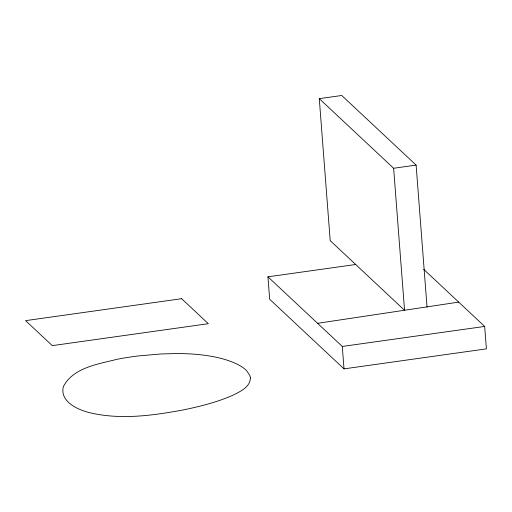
<?xml version="1.0" encoding="UTF-8"?>
<svg xmlns="http://www.w3.org/2000/svg" width="512" height="512" viewBox="0 0 512 512"><rect width="100%" height="100%" fill="white"/><g stroke="black" fill="none" stroke-linecap="round" stroke-linejoin="round"><path stroke-width="0.77" d="M317.581 323.315L458.701 302.106M319.277 98.65L393.626 168.269L404.55 310.272L330.208 240.646L319.277 98.65L341.766 95.488L416.109 165.107L427.034 307.11M393.626 168.269L416.109 165.107M423.686 269.325L484.672 326.432L486.4 348.858L344.013 368.87L269.664 299.251L267.942 276.826L355.75 264.486M267.942 276.826L342.285 346.451L484.672 326.432M342.285 346.451L344.013 368.87M250.394 377.901C250.182 387.494 239.546 391.821 232.25 395.533C216.64 402.317 200.038 406.458 183.418 409.901C152.691 415.578 120.518 420.051 89.677 412.698C77.856 409.773 59.552 401.696 63.373 386.56C73.344 367.488 98.074 364.166 116.941 359.328A89.107 23.36 -4.4 0 1 138.355 355.942L160.986 353.965L176.083 353.555A80.16 21.018 -4.4 0 1 197.715 354.47C211.142 355.808 224.698 358.266 236.973 364.077A146.106 38.304 -4.4 0 1 246.547 370.592L249.805 375.405L250.394 377.901M181.638 298.701L25.6 320.634L52.294 345.632L208.333 323.699L181.638 298.701"/></g></svg>
